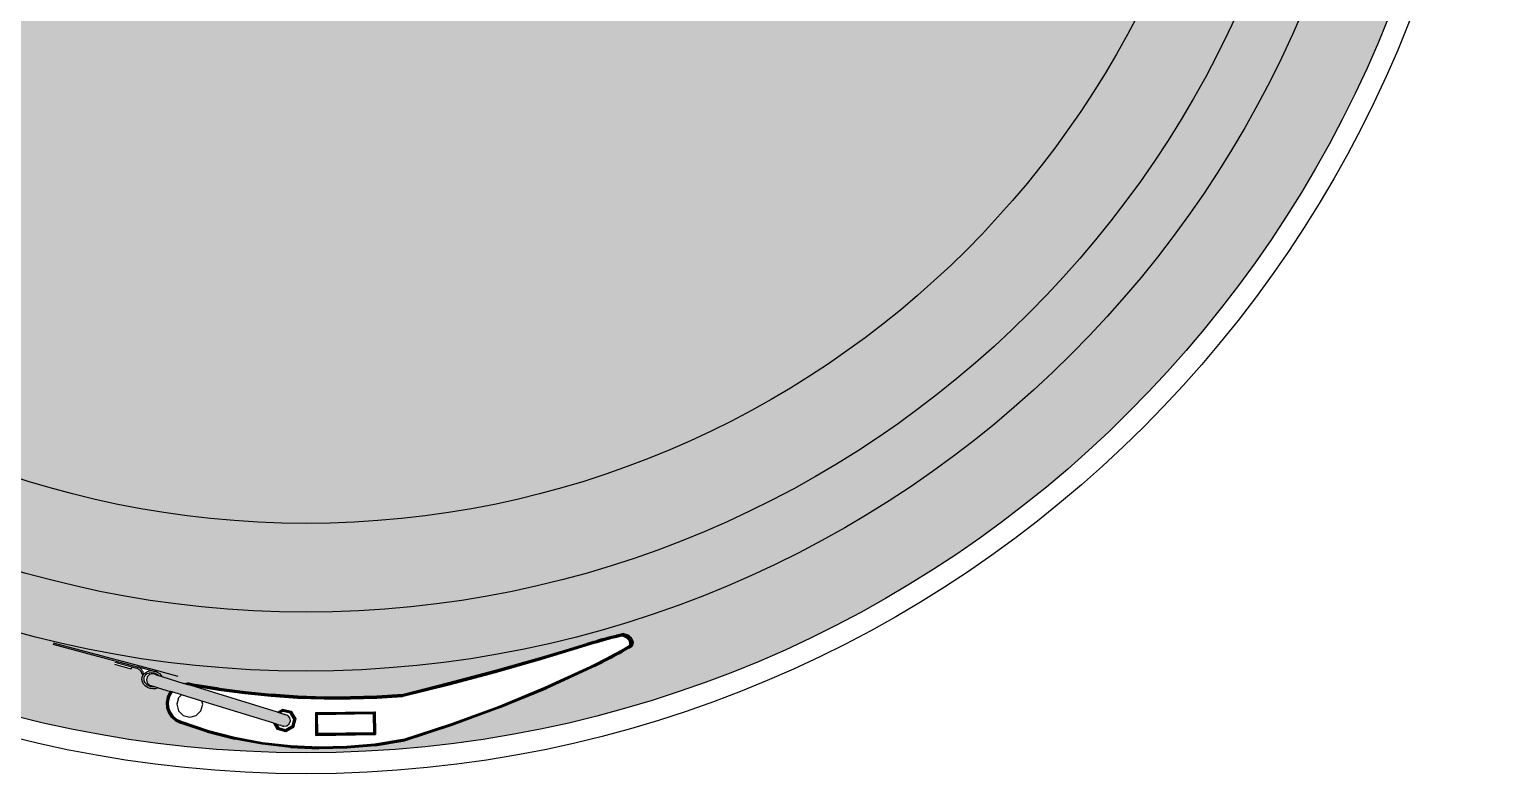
# Model space of a CAD drawing. Header units: millimetres. Extents: x -10849 to 51582, y -14593 to 28921.
# Drawn here: x -6727.3 to -6388, y 28285.2 to 28458.1 of the extents above; entities that cross this region are included whole.
import ezdxf

# ---------------------------------------------------------------- set-up
doc = ezdxf.new("R2010")
doc.units = ezdxf.units.MM
doc.layers.add('A-Door', color=150, linetype='Continuous')
doc.layers.add('Edges', color=7, linetype='Continuous')

# ---------------------------------------------------------------- blocks, each defined once
blk = doc.blocks.new('plasticwaterdrumplan')
at = {"layer": 'Edges'}
for p, q in [((25.724, -10.226), (26.594, -10.46)), ((25.728, -10.213), (26.776, -10.493)), ((30.757, -10.364), (31.23, -10.219)), ((31.231, -10.222), (30.758, -10.366)), ((31.232, -10.225), (30.759, -10.369)), ((31.234, -10.229), (30.761, -10.373)), ((31.235, -10.233), (30.763, -10.377)), ((30.764, -10.382), (31.304, -10.217)), ((31.263, -10.209), (31.23, -10.219)), ((31.264, -10.211), (31.231, -10.222)), ((31.265, -10.214), (31.232, -10.225)), ((31.267, -10.218), (31.234, -10.229)), ((31.269, -10.223), (31.235, -10.233)), ((31.263, -10.209), (31.297, -10.199)), ((31.298, -10.201), (31.264, -10.211)), ((31.299, -10.204), (31.265, -10.214)), ((31.3, -10.208), (31.267, -10.218)), ((31.302, -10.213), (31.269, -10.223)), ((31.297, -10.199), (31.331, -10.189)), ((31.331, -10.191), (31.298, -10.201)), ((31.332, -10.194), (31.299, -10.204)), ((31.334, -10.198), (31.3, -10.208)), ((31.335, -10.203), (31.302, -10.213)), ((31.304, -10.217), (31.337, -10.208)), ((31.364, -10.179), (31.331, -10.189)), ((31.365, -10.182), (31.331, -10.191)), ((31.366, -10.185), (31.332, -10.194)), ((31.367, -10.189), (31.334, -10.198)), ((31.369, -10.193), (31.335, -10.203)), ((31.337, -10.208), (31.404, -10.189)), ((31.398, -10.17), (31.364, -10.179)), ((31.399, -10.172), (31.365, -10.182)), ((31.4, -10.175), (31.366, -10.185)), ((31.401, -10.179), (31.367, -10.189)), ((31.402, -10.184), (31.369, -10.193)), ((31.398, -10.17), (31.432, -10.161)), ((31.433, -10.163), (31.399, -10.172)), ((31.434, -10.166), (31.4, -10.175)), ((31.435, -10.17), (31.401, -10.179)), ((31.436, -10.175), (31.402, -10.184)), ((31.404, -10.189), (31.437, -10.18)), ((31.466, -10.152), (31.432, -10.161)), ((31.467, -10.154), (31.433, -10.163)), ((31.467, -10.157), (31.434, -10.166)), ((31.468, -10.161), (31.435, -10.17)), ((31.469, -10.166), (31.436, -10.175)), ((31.437, -10.18), (31.504, -10.162)), ((31.5, -10.143), (31.466, -10.152)), ((31.501, -10.146), (31.467, -10.154)), ((31.501, -10.149), (31.467, -10.157)), ((31.502, -10.153), (31.468, -10.161)), ((31.503, -10.157), (31.469, -10.166)), ((31.5, -10.143), (31.534, -10.134)), ((31.535, -10.137), (31.501, -10.146)), ((31.535, -10.14), (31.501, -10.149)), ((31.536, -10.144), (31.502, -10.153)), ((31.537, -10.149), (31.503, -10.157)), ((31.504, -10.162), (31.538, -10.154)), ((31.568, -10.126), (31.534, -10.134)), ((31.569, -10.129), (31.535, -10.137)), ((31.569, -10.132), (31.535, -10.14)), ((31.57, -10.136), (31.536, -10.144)), ((31.571, -10.141), (31.537, -10.149)), ((31.538, -10.154), (31.591, -10.141)), ((31.603, -10.118), (31.568, -10.126)), ((31.601, -10.121), (31.569, -10.129)), ((31.599, -10.125), (31.569, -10.132)), ((31.597, -10.13), (31.57, -10.136)), ((31.594, -10.135), (31.571, -10.141)), ((31.594, -10.135), (31.591, -10.141)), ((31.591, -10.141), (31.604, -10.145)), ((31.597, -10.13), (31.594, -10.135)), ((31.61, -10.14), (31.594, -10.135)), ((31.599, -10.125), (31.597, -10.13)), ((31.616, -10.135), (31.597, -10.13)), ((31.601, -10.121), (31.599, -10.125)), ((31.621, -10.131), (31.599, -10.125)), ((31.603, -10.118), (31.601, -10.121)), ((31.625, -10.128), (31.601, -10.121)), ((31.603, -10.118), (31.628, -10.125)), ((31.627, -10.126), (31.603, -10.118)), ((31.604, -10.145), (31.623, -10.153)), ((31.609, -10.274), (31.665, -10.242)), ((31.63, -10.148), (31.61, -10.14)), ((31.616, -10.135), (31.621, -10.131)), ((31.637, -10.143), (31.616, -10.135)), ((31.621, -10.131), (31.625, -10.128)), ((31.643, -10.14), (31.621, -10.131)), ((31.623, -10.153), (31.639, -10.162)), ((31.625, -10.128), (31.627, -10.126)), ((31.647, -10.137), (31.625, -10.128)), ((31.627, -10.126), (31.628, -10.125)), ((31.65, -10.135), (31.627, -10.126)), ((31.651, -10.134), (31.628, -10.125)), ((31.647, -10.158), (31.63, -10.148)), ((31.643, -10.14), (31.637, -10.143)), ((31.654, -10.154), (31.637, -10.143)), ((31.639, -10.162), (31.652, -10.174)), ((31.647, -10.137), (31.643, -10.14)), ((31.661, -10.151), (31.643, -10.14)), ((31.65, -10.135), (31.647, -10.137)), ((31.666, -10.148), (31.647, -10.137)), ((31.661, -10.17), (31.647, -10.158)), ((31.673, -10.244), (31.648, -10.258)), ((31.65, -10.135), (31.651, -10.134)), ((31.669, -10.146), (31.65, -10.135)), ((31.67, -10.146), (31.651, -10.134)), ((31.652, -10.174), (31.662, -10.187)), ((31.681, -10.245), (31.653, -10.261)), ((31.661, -10.151), (31.654, -10.154)), ((31.669, -10.167), (31.654, -10.154)), ((31.688, -10.246), (31.657, -10.264)), ((31.666, -10.148), (31.661, -10.151)), ((31.675, -10.164), (31.661, -10.151)), ((31.671, -10.184), (31.661, -10.17)), ((31.662, -10.187), (31.667, -10.201)), ((31.668, -10.233), (31.665, -10.242)), ((31.665, -10.242), (31.673, -10.244)), ((31.669, -10.146), (31.666, -10.148)), ((31.681, -10.161), (31.666, -10.148)), ((31.667, -10.201), (31.67, -10.216)), ((31.67, -10.216), (31.668, -10.233)), ((31.669, -10.146), (31.67, -10.146)), ((31.684, -10.16), (31.669, -10.146)), ((31.669, -10.167), (31.675, -10.164)), ((31.679, -10.181), (31.669, -10.167)), ((31.67, -10.146), (31.685, -10.159)), ((31.677, -10.199), (31.671, -10.184)), ((31.673, -10.244), (31.677, -10.231)), ((31.673, -10.244), (31.681, -10.245)), ((31.675, -10.164), (31.681, -10.161)), ((31.686, -10.178), (31.675, -10.164)), ((31.679, -10.215), (31.677, -10.199)), ((31.677, -10.231), (31.679, -10.215)), ((31.686, -10.178), (31.679, -10.181)), ((31.685, -10.196), (31.679, -10.181)), ((31.681, -10.161), (31.684, -10.16)), ((31.692, -10.176), (31.681, -10.161)), ((31.681, -10.245), (31.686, -10.231)), ((31.681, -10.245), (31.688, -10.246)), ((31.684, -10.16), (31.685, -10.159)), ((31.695, -10.175), (31.684, -10.16)), ((31.696, -10.175), (31.685, -10.159)), ((31.693, -10.194), (31.685, -10.196)), ((31.688, -10.213), (31.685, -10.196)), ((31.692, -10.176), (31.686, -10.178)), ((31.693, -10.194), (31.686, -10.178)), ((31.686, -10.231), (31.688, -10.213)), ((31.686, -10.231), (31.693, -10.23)), ((31.695, -10.212), (31.688, -10.213)), ((31.688, -10.246), (31.693, -10.23)), ((31.688, -10.246), (31.693, -10.247)), ((31.695, -10.175), (31.692, -10.176)), ((31.698, -10.193), (31.692, -10.176)), ((31.698, -10.193), (31.693, -10.194)), ((31.695, -10.212), (31.693, -10.194)), ((31.693, -10.23), (31.695, -10.212)), ((31.693, -10.247), (31.699, -10.229)), ((31.693, -10.23), (31.699, -10.229)), ((31.695, -10.175), (31.696, -10.175)), ((31.702, -10.192), (31.695, -10.175)), ((31.701, -10.211), (31.695, -10.212)), ((31.703, -10.192), (31.696, -10.175)), ((31.696, -10.248), (31.702, -10.229)), ((31.697, -10.248), (31.703, -10.229)), ((31.702, -10.192), (31.698, -10.193)), ((31.701, -10.211), (31.698, -10.193)), ((31.699, -10.229), (31.701, -10.211)), ((31.699, -10.229), (31.702, -10.229)), ((31.704, -10.21), (31.701, -10.211)), ((31.702, -10.192), (31.703, -10.192)), ((31.704, -10.21), (31.702, -10.192)), ((31.702, -10.229), (31.704, -10.21)), ((31.702, -10.229), (31.703, -10.229)), ((31.703, -10.192), (31.706, -10.21)), ((31.706, -10.21), (31.703, -10.229)), ((31.704, -10.21), (31.706, -10.21)), ((30.757, -10.364), (30.282, -10.5)), ((30.758, -10.366), (30.283, -10.502)), ((30.759, -10.369), (30.284, -10.505)), ((30.761, -10.373), (30.285, -10.509)), ((30.763, -10.377), (30.286, -10.514)), ((30.288, -10.519), (30.764, -10.382)), ((31.333, -10.422), (31.403, -10.386)), ((31.408, -10.39), (31.373, -10.408)), ((31.413, -10.393), (31.377, -10.411)), ((31.416, -10.396), (31.381, -10.414)), ((31.403, -10.386), (31.438, -10.368)), ((31.443, -10.371), (31.408, -10.39)), ((31.448, -10.375), (31.413, -10.393)), ((31.451, -10.378), (31.416, -10.396)), ((31.454, -10.38), (31.419, -10.398)), ((31.422, -10.4), (31.457, -10.382)), ((31.438, -10.368), (31.508, -10.331)), ((31.478, -10.353), (31.443, -10.371)), ((31.483, -10.356), (31.448, -10.375)), ((31.486, -10.359), (31.451, -10.378)), ((31.489, -10.361), (31.454, -10.38)), ((31.457, -10.382), (31.492, -10.363)), ((31.513, -10.334), (31.478, -10.353)), ((31.517, -10.338), (31.483, -10.356)), ((31.521, -10.34), (31.486, -10.359)), ((31.524, -10.343), (31.489, -10.361)), ((31.527, -10.344), (31.492, -10.363)), ((31.508, -10.331), (31.542, -10.312)), ((31.547, -10.316), (31.513, -10.334)), ((31.552, -10.319), (31.517, -10.338)), ((31.556, -10.322), (31.521, -10.34)), ((31.559, -10.324), (31.524, -10.343)), ((31.561, -10.325), (31.527, -10.344)), ((31.542, -10.312), (31.609, -10.274)), ((31.581, -10.297), (31.547, -10.316)), ((31.586, -10.3), (31.552, -10.319)), ((31.59, -10.302), (31.556, -10.322)), ((31.593, -10.305), (31.559, -10.324)), ((31.561, -10.325), (31.596, -10.306)), ((31.615, -10.277), (31.581, -10.297)), ((31.62, -10.281), (31.586, -10.3)), ((31.624, -10.283), (31.59, -10.302)), ((31.627, -10.285), (31.593, -10.305)), ((31.63, -10.287), (31.596, -10.306)), ((31.648, -10.258), (31.615, -10.277)), ((31.653, -10.261), (31.62, -10.281)), ((31.657, -10.264), (31.624, -10.283)), ((31.661, -10.266), (31.627, -10.285)), ((31.663, -10.268), (31.63, -10.287)), ((31.693, -10.247), (31.661, -10.266)), ((31.663, -10.268), (31.697, -10.248)), ((31.696, -10.248), (31.663, -10.268)), ((31.693, -10.247), (31.696, -10.248)), ((31.696, -10.248), (31.697, -10.248)), ((26.359, -10.433), (26.532, -10.48)), ((26.364, -10.414), (26.537, -10.46)), ((26.537, -10.46), (26.532, -10.48)), ((26.537, -10.46), (26.59, -10.474)), ((26.599, -10.478), (26.59, -10.474)), ((26.594, -10.46), (26.602, -10.462)), ((26.607, -10.483), (26.599, -10.478)), ((26.616, -10.47), (26.602, -10.462)), ((26.602, -10.462), (26.745, -10.5)), ((26.607, -10.483), (26.614, -10.489)), ((26.621, -10.495), (26.614, -10.489)), ((26.623, -10.475), (26.616, -10.47)), ((26.628, -10.503), (26.621, -10.495)), ((26.629, -10.48), (26.623, -10.475)), ((26.633, -10.51), (26.628, -10.503)), ((26.635, -10.486), (26.629, -10.48)), ((26.638, -10.518), (26.633, -10.51)), ((26.64, -10.492), (26.635, -10.486)), ((26.642, -10.527), (26.638, -10.518)), ((26.645, -10.498), (26.64, -10.492)), ((26.645, -10.536), (26.642, -10.527)), ((26.644, -10.566), (26.654, -10.544)), ((26.649, -10.506), (26.645, -10.498)), ((26.646, -10.539), (26.645, -10.536)), ((26.65, -10.545), (26.646, -10.539)), ((26.653, -10.513), (26.649, -10.506)), ((26.65, -10.545), (26.649, -10.55)), ((26.658, -10.529), (26.65, -10.545)), ((26.656, -10.521), (26.653, -10.513)), ((26.654, -10.544), (26.67, -10.525)), ((26.658, -10.529), (26.656, -10.521)), ((26.679, -10.543), (26.668, -10.557)), ((26.67, -10.525), (26.692, -10.511)), ((26.696, -10.532), (26.679, -10.543)), ((26.692, -10.511), (26.717, -10.502)), ((26.718, -10.525), (26.696, -10.532)), ((26.718, -10.541), (26.696, -10.564)), ((26.717, -10.502), (26.745, -10.5)), ((26.742, -10.523), (26.718, -10.525)), ((26.749, -10.533), (26.718, -10.541)), ((26.767, -10.527), (26.742, -10.523)), ((26.745, -10.5), (26.773, -10.504)), ((26.745, -10.5), (26.772, -10.507)), ((26.78, -10.541), (26.749, -10.533)), ((26.791, -10.536), (26.767, -10.527)), ((26.8, -10.515), (26.772, -10.507)), ((26.773, -10.504), (26.8, -10.515)), ((26.776, -10.493), (27.012, -10.557)), ((26.776, -10.493), (26.8, -10.515)), ((26.78, -10.541), (26.805, -10.549)), ((26.811, -10.55), (26.791, -10.536)), ((26.8, -10.515), (26.823, -10.531)), ((26.823, -10.531), (26.841, -10.551)), ((30.282, -10.5), (29.804, -10.627)), ((30.283, -10.502), (29.805, -10.63)), ((30.284, -10.505), (29.806, -10.633)), ((30.285, -10.509), (29.807, -10.637)), ((30.286, -10.514), (29.808, -10.641)), ((29.809, -10.646), (30.288, -10.519)), ((30.797, -10.67), (31.262, -10.457)), ((31.266, -10.461), (30.801, -10.674)), ((31.27, -10.464), (30.804, -10.678)), ((31.273, -10.468), (30.807, -10.681)), ((31.276, -10.47), (30.809, -10.684)), ((31.278, -10.472), (30.811, -10.686)), ((31.262, -10.457), (31.333, -10.422)), ((31.302, -10.443), (31.266, -10.461)), ((31.306, -10.447), (31.27, -10.464)), ((31.309, -10.45), (31.273, -10.468)), ((31.312, -10.452), (31.276, -10.47)), ((31.314, -10.454), (31.278, -10.472)), ((31.337, -10.426), (31.302, -10.443)), ((31.342, -10.429), (31.306, -10.447)), ((31.345, -10.432), (31.309, -10.45)), ((31.348, -10.435), (31.312, -10.452)), ((31.314, -10.454), (31.35, -10.436)), ((31.373, -10.408), (31.337, -10.426)), ((31.377, -10.411), (31.342, -10.429)), ((31.381, -10.414), (31.345, -10.432)), ((31.384, -10.417), (31.348, -10.435)), ((31.35, -10.436), (31.386, -10.418)), ((31.419, -10.398), (31.384, -10.417)), ((31.422, -10.4), (31.386, -10.418)), ((26.641, -10.59), (26.644, -10.566)), ((26.646, -10.615), (26.641, -10.59)), ((26.658, -10.638), (26.646, -10.615)), ((26.676, -10.658), (26.658, -10.638)), ((26.662, -10.571), (26.66, -10.586)), ((26.66, -10.586), (26.663, -10.604)), ((26.668, -10.557), (26.662, -10.571)), ((26.663, -10.604), (26.673, -10.622)), ((26.673, -10.622), (26.688, -10.639)), ((26.699, -10.674), (26.676, -10.658)), ((26.696, -10.564), (26.688, -10.594)), ((26.688, -10.594), (26.696, -10.625)), ((26.688, -10.639), (26.708, -10.653)), ((26.696, -10.625), (26.718, -10.648)), ((26.725, -10.684), (26.699, -10.674)), ((26.708, -10.653), (26.731, -10.662)), ((26.718, -10.648), (26.772, -10.664)), ((26.753, -10.689), (26.725, -10.684)), ((26.731, -10.662), (26.756, -10.665)), ((26.781, -10.686), (26.753, -10.689)), ((26.756, -10.665), (26.772, -10.664)), ((26.772, -10.664), (26.81, -10.676)), ((26.806, -10.678), (26.781, -10.686)), ((26.811, -10.55), (26.805, -10.549)), ((26.81, -10.676), (26.806, -10.678)), ((26.81, -10.676), (26.933, -10.714)), ((26.812, -10.551), (26.811, -10.55)), ((26.812, -10.551), (26.846, -10.561)), ((26.841, -10.551), (26.846, -10.561)), ((26.846, -10.561), (27.073, -10.631)), ((27.073, -10.631), (27.115, -10.627)), ((27.078, -10.633), (27.073, -10.631)), ((27.078, -10.633), (27.114, -10.63)), ((27.087, -10.635), (27.078, -10.633)), ((27.087, -10.635), (27.114, -10.633)), ((27.098, -10.639), (27.087, -10.635)), ((27.098, -10.639), (27.114, -10.638)), ((27.11, -10.643), (27.098, -10.639)), ((27.11, -10.643), (27.114, -10.642)), ((27.114, -10.63), (27.115, -10.627)), ((27.114, -10.633), (27.114, -10.63)), ((27.114, -10.63), (27.168, -10.64)), ((27.114, -10.633), (27.168, -10.643)), ((27.114, -10.638), (27.114, -10.633)), ((27.114, -10.638), (27.167, -10.648)), ((27.114, -10.642), (27.166, -10.652)), ((27.148, -10.654), (27.114, -10.642)), ((27.169, -10.638), (27.115, -10.627)), ((27.165, -10.658), (27.148, -10.654)), ((28.039, -10.928), (27.148, -10.654)), ((27.165, -10.658), (27.434, -10.702)), ((27.435, -10.697), (27.166, -10.652)), ((27.436, -10.692), (27.167, -10.648)), ((27.437, -10.684), (27.168, -10.64)), ((27.436, -10.688), (27.168, -10.643)), ((27.437, -10.682), (27.169, -10.638)), ((27.705, -10.732), (27.435, -10.697)), ((27.706, -10.723), (27.436, -10.688)), ((27.705, -10.727), (27.436, -10.692)), ((27.437, -10.682), (27.706, -10.717)), ((27.706, -10.72), (27.437, -10.684)), ((29.804, -10.627), (29.334, -10.745)), ((29.805, -10.63), (29.334, -10.747)), ((29.806, -10.633), (29.335, -10.75)), ((29.807, -10.637), (29.335, -10.754)), ((29.808, -10.641), (29.335, -10.759)), ((29.336, -10.764), (29.809, -10.646)), ((30.318, -10.868), (30.797, -10.67)), ((30.801, -10.674), (30.321, -10.872)), ((30.804, -10.678), (30.324, -10.876)), ((30.807, -10.681), (30.327, -10.879)), ((30.809, -10.684), (30.329, -10.882)), ((30.33, -10.884), (30.811, -10.686)), ((26.902, -10.773), (26.891, -10.827)), ((26.891, -10.827), (26.896, -10.882)), ((26.894, -10.827), (26.891, -10.827)), ((26.894, -10.827), (26.904, -10.774)), ((26.898, -10.882), (26.894, -10.827)), ((26.897, -10.828), (26.894, -10.827)), ((26.897, -10.828), (26.907, -10.775)), ((26.901, -10.881), (26.897, -10.828)), ((26.902, -10.828), (26.897, -10.828)), ((26.926, -10.723), (26.902, -10.773)), ((26.902, -10.773), (26.904, -10.774)), ((26.902, -10.828), (26.911, -10.776)), ((26.906, -10.88), (26.902, -10.828)), ((26.904, -10.774), (26.928, -10.725)), ((26.904, -10.774), (26.907, -10.775)), ((26.906, -10.828), (26.916, -10.778)), ((26.91, -10.879), (26.906, -10.828)), ((26.907, -10.775), (26.931, -10.726)), ((26.907, -10.775), (26.911, -10.776)), ((26.911, -10.776), (26.934, -10.729)), ((26.921, -10.779), (26.912, -10.828)), ((26.912, -10.828), (26.916, -10.878)), ((26.916, -10.778), (26.938, -10.731)), ((26.943, -10.734), (26.921, -10.779)), ((26.933, -10.714), (26.926, -10.723)), ((26.928, -10.725), (26.926, -10.723)), ((26.928, -10.725), (26.936, -10.715)), ((26.931, -10.726), (26.928, -10.725)), ((26.931, -10.726), (26.94, -10.716)), ((26.934, -10.729), (26.931, -10.726)), ((26.936, -10.715), (26.933, -10.714)), ((26.934, -10.729), (26.944, -10.717)), ((26.94, -10.716), (26.936, -10.715)), ((26.938, -10.731), (26.949, -10.719)), ((26.944, -10.717), (26.94, -10.716)), ((26.955, -10.72), (26.943, -10.734)), ((26.949, -10.719), (26.944, -10.717)), ((26.955, -10.72), (26.949, -10.719)), ((27.048, -10.749), (26.955, -10.72)), ((27.018, -10.779), (27, -10.846)), ((27, -10.846), (27.018, -10.913)), ((27.048, -10.749), (27.018, -10.779)), ((27.259, -10.814), (27.048, -10.749)), ((27.25, -10.913), (27.268, -10.846)), ((27.268, -10.846), (27.259, -10.814)), ((28.001, -11.042), (27.259, -10.814)), ((27.434, -10.702), (27.704, -10.737)), ((27.704, -10.737), (27.975, -10.764)), ((27.976, -10.754), (27.705, -10.727)), ((27.976, -10.759), (27.705, -10.732)), ((27.706, -10.717), (27.977, -10.744)), ((27.977, -10.746), (27.706, -10.72)), ((27.976, -10.75), (27.706, -10.723)), ((27.975, -10.764), (28.247, -10.782)), ((28.248, -10.767), (27.976, -10.75)), ((28.248, -10.772), (27.976, -10.754)), ((28.247, -10.776), (27.976, -10.759)), ((28.248, -10.762), (27.977, -10.744)), ((28.248, -10.764), (27.977, -10.746)), ((28.519, -10.785), (28.247, -10.776)), ((28.247, -10.782), (28.519, -10.791)), ((28.248, -10.762), (28.52, -10.77)), ((28.52, -10.773), (28.248, -10.764)), ((28.52, -10.776), (28.248, -10.767)), ((28.519, -10.781), (28.248, -10.772)), ((28.792, -10.781), (28.519, -10.781)), ((28.792, -10.785), (28.519, -10.785)), ((28.519, -10.791), (28.792, -10.791)), ((28.52, -10.77), (28.791, -10.77)), ((28.791, -10.773), (28.52, -10.773)), ((28.792, -10.776), (28.52, -10.776)), ((29.063, -10.762), (28.791, -10.77)), ((29.063, -10.764), (28.791, -10.773)), ((29.063, -10.768), (28.792, -10.776)), ((29.063, -10.772), (28.792, -10.781)), ((29.064, -10.777), (28.792, -10.785)), ((28.792, -10.791), (29.064, -10.782)), ((29.063, -10.762), (29.334, -10.745)), ((29.334, -10.747), (29.063, -10.764)), ((29.335, -10.75), (29.063, -10.768)), ((29.326, -10.756), (29.063, -10.772)), ((29.327, -10.76), (29.064, -10.777)), ((29.064, -10.782), (29.328, -10.765)), ((29.335, -10.754), (29.326, -10.756)), ((29.326, -10.756), (29.327, -10.76)), ((29.327, -10.761), (29.332, -10.759)), ((29.332, -10.759), (29.327, -10.76)), ((29.327, -10.76), (29.327, -10.761)), ((29.327, -10.761), (29.328, -10.765)), ((29.328, -10.766), (29.336, -10.764)), ((29.328, -10.765), (29.336, -10.764)), ((29.328, -10.765), (29.328, -10.766)), ((29.332, -10.759), (29.335, -10.759)), ((29.334, -10.747), (29.334, -10.745)), ((29.335, -10.75), (29.334, -10.747)), ((29.335, -10.754), (29.335, -10.75)), ((29.335, -10.754), (29.335, -10.759)), ((29.335, -10.759), (29.336, -10.764)), ((26.896, -10.882), (26.914, -10.935)), ((26.898, -10.882), (26.896, -10.882)), ((26.901, -10.881), (26.898, -10.882)), ((26.916, -10.933), (26.898, -10.882)), ((26.906, -10.88), (26.901, -10.881)), ((26.919, -10.932), (26.901, -10.881)), ((26.923, -10.93), (26.906, -10.88)), ((26.927, -10.928), (26.91, -10.879)), ((26.916, -10.933), (26.914, -10.935)), ((26.914, -10.935), (26.945, -10.98)), ((26.916, -10.878), (26.932, -10.925)), ((26.919, -10.932), (26.916, -10.933)), ((26.947, -10.979), (26.916, -10.933)), ((26.923, -10.93), (26.919, -10.932)), ((26.95, -10.976), (26.919, -10.932)), ((26.953, -10.974), (26.923, -10.93)), ((26.956, -10.97), (26.927, -10.928)), ((26.932, -10.925), (26.96, -10.967)), ((26.945, -10.98), (26.947, -10.979)), ((26.945, -10.98), (26.987, -11.016)), ((26.947, -10.979), (26.95, -10.976)), ((26.989, -11.014), (26.947, -10.979)), ((26.95, -10.976), (26.953, -10.974)), ((26.99, -11.011), (26.95, -10.976)), ((26.993, -11.008), (26.953, -10.974)), ((26.995, -11.004), (26.956, -10.97)), ((26.96, -10.967), (26.998, -10.999)), ((26.998, -10.999), (27.045, -11.022)), ((27.018, -10.913), (27.067, -10.962)), ((27.067, -10.962), (27.134, -10.98)), ((27.134, -10.98), (27.201, -10.962)), ((27.201, -10.962), (27.25, -10.913)), ((28.039, -10.928), (28.095, -10.896)), ((28.045, -10.93), (28.039, -10.928)), ((28.096, -10.901), (28.045, -10.93)), ((28.052, -10.932), (28.045, -10.93)), ((28.096, -10.907), (28.052, -10.932)), ((28.057, -10.934), (28.052, -10.932)), ((28.097, -10.911), (28.057, -10.934)), ((28.061, -10.935), (28.057, -10.934)), ((28.097, -10.914), (28.061, -10.935)), ((28.065, -10.936), (28.061, -10.935)), ((28.065, -10.936), (28.098, -10.917)), ((28.065, -10.936), (28.106, -10.949)), ((28.095, -10.896), (28.182, -10.919)), ((28.179, -10.924), (28.096, -10.901)), ((28.096, -10.907), (28.096, -10.901)), ((28.176, -10.928), (28.096, -10.907)), ((28.097, -10.911), (28.096, -10.907)), ((28.173, -10.931), (28.097, -10.911)), ((28.097, -10.914), (28.097, -10.911)), ((28.171, -10.934), (28.097, -10.914)), ((28.098, -10.917), (28.097, -10.914)), ((28.098, -10.917), (28.169, -10.936)), ((28.106, -10.949), (28.107, -10.949)), ((28.107, -10.949), (28.11, -10.95)), ((28.11, -10.95), (28.112, -10.951)), ((28.112, -10.951), (28.115, -10.952)), ((28.145, -10.962), (28.115, -10.952)), ((28.166, -10.986), (28.145, -10.962)), ((28.172, -11.018), (28.166, -10.986)), ((28.171, -10.934), (28.169, -10.936)), ((28.169, -10.936), (28.206, -11)), ((28.173, -10.931), (28.171, -10.934)), ((28.209, -11), (28.171, -10.934)), ((28.176, -10.928), (28.173, -10.931)), ((28.212, -11), (28.173, -10.931)), ((28.179, -10.924), (28.176, -10.928)), ((28.217, -10.999), (28.176, -10.928)), ((28.222, -10.998), (28.179, -10.924)), ((28.182, -10.919), (28.228, -10.998)), ((28.189, -11.074), (28.209, -11)), ((28.192, -11.076), (28.212, -11)), ((28.196, -11.079), (28.217, -10.999)), ((28.2, -11.082), (28.222, -10.998)), ((28.228, -10.998), (28.204, -11.085)), ((28.206, -11), (28.209, -11)), ((28.209, -11), (28.212, -11)), ((28.212, -11), (28.217, -10.999)), ((28.217, -10.999), (28.222, -10.998)), ((28.433, -10.932), (29.046, -10.923)), ((28.436, -11.169), (28.433, -10.932)), ((28.433, -10.932), (28.438, -10.937)), ((29.041, -10.928), (28.438, -10.937)), ((28.438, -10.937), (28.441, -11.163)), ((28.438, -10.937), (28.443, -10.941)), ((29.036, -10.933), (28.443, -10.941)), ((28.443, -10.941), (28.446, -11.158)), ((28.443, -10.941), (28.447, -10.946)), ((29.032, -10.937), (28.447, -10.946)), ((28.447, -10.946), (28.45, -10.949)), ((28.447, -10.946), (28.45, -11.154)), ((29.029, -10.941), (28.45, -10.949)), ((28.45, -10.949), (28.453, -11.151)), ((28.45, -10.949), (28.453, -10.951)), ((28.453, -10.951), (29.026, -10.943)), ((28.456, -11.148), (28.453, -10.951)), ((29.026, -10.943), (29.029, -10.941)), ((29.026, -10.943), (29.029, -11.14)), ((29.029, -10.941), (29.032, -10.937)), ((29.031, -11.143), (29.029, -10.941)), ((29.032, -10.937), (29.036, -10.933)), ((29.035, -11.146), (29.032, -10.937)), ((29.036, -10.933), (29.041, -10.928)), ((29.039, -11.15), (29.036, -10.933)), ((29.041, -10.928), (29.046, -10.923)), ((29.044, -11.155), (29.041, -10.928)), ((29.046, -10.923), (29.049, -11.16)), ((29.827, -11.048), (30.318, -10.868)), ((30.321, -10.872), (29.83, -11.053)), ((30.324, -10.876), (29.832, -11.057)), ((30.327, -10.879), (29.834, -11.061)), ((30.329, -10.882), (29.836, -11.063)), ((30.33, -10.884), (29.837, -11.066)), ((26.989, -11.014), (26.987, -11.016)), ((26.987, -11.016), (27.037, -11.04)), ((26.99, -11.011), (26.989, -11.014)), ((27.038, -11.038), (26.989, -11.014)), ((26.993, -11.008), (26.99, -11.011)), ((27.039, -11.035), (26.99, -11.011)), ((27.041, -11.031), (26.993, -11.008)), ((27.043, -11.026), (26.995, -11.004)), ((27.038, -11.038), (27.037, -11.04)), ((27.314, -11.133), (27.037, -11.04)), ((27.314, -11.13), (27.038, -11.038)), ((27.315, -11.127), (27.039, -11.035)), ((27.316, -11.123), (27.041, -11.031)), ((27.318, -11.119), (27.043, -11.026)), ((27.045, -11.022), (27.319, -11.114)), ((27.597, -11.204), (27.314, -11.13)), ((27.314, -11.133), (27.596, -11.206)), ((27.597, -11.2), (27.315, -11.127)), ((27.598, -11.196), (27.316, -11.123)), ((27.599, -11.192), (27.318, -11.119)), ((27.319, -11.114), (27.6, -11.187)), ((28.038, -11.107), (28.001, -11.042)), ((28.008, -11.044), (28.001, -11.042)), ((28.008, -11.044), (28.042, -11.103)), ((28.015, -11.047), (28.008, -11.044)), ((28.015, -11.047), (28.045, -11.098)), ((28.021, -11.048), (28.015, -11.047)), ((28.021, -11.048), (28.048, -11.095)), ((28.025, -11.05), (28.021, -11.048)), ((28.025, -11.05), (28.05, -11.092)), ((28.028, -11.051), (28.025, -11.05)), ((28.028, -11.051), (28.052, -11.09)), ((28.029, -11.051), (28.028, -11.051)), ((28.052, -11.09), (28.029, -11.051)), ((28.029, -11.051), (28.068, -11.063)), ((28.126, -11.13), (28.038, -11.107)), ((28.045, -11.098), (28.042, -11.103)), ((28.042, -11.103), (28.125, -11.125)), ((28.048, -11.095), (28.045, -11.098)), ((28.045, -11.098), (28.124, -11.12)), ((28.05, -11.092), (28.048, -11.095)), ((28.048, -11.095), (28.124, -11.115)), ((28.052, -11.09), (28.05, -11.092)), ((28.05, -11.092), (28.123, -11.112)), ((28.123, -11.109), (28.052, -11.09)), ((28.078, -11.066), (28.068, -11.063)), ((28.078, -11.066), (28.086, -11.068)), ((28.086, -11.068), (28.088, -11.069)), ((28.088, -11.069), (28.093, -11.071)), ((28.093, -11.071), (28.096, -11.071)), ((28.096, -11.071), (28.099, -11.072)), ((28.099, -11.072), (28.101, -11.073)), ((28.106, -11.074), (28.101, -11.073)), ((28.106, -11.074), (28.137, -11.069)), ((28.187, -11.072), (28.123, -11.109)), ((28.123, -11.112), (28.189, -11.074)), ((28.123, -11.112), (28.123, -11.109)), ((28.124, -11.115), (28.123, -11.112)), ((28.124, -11.115), (28.192, -11.076)), ((28.124, -11.12), (28.196, -11.079)), ((28.124, -11.12), (28.124, -11.115)), ((28.125, -11.125), (28.124, -11.12)), ((28.125, -11.125), (28.2, -11.082)), ((28.204, -11.085), (28.126, -11.13)), ((28.137, -11.069), (28.161, -11.048)), ((28.161, -11.048), (28.172, -11.018)), ((28.206, -11), (28.187, -11.072)), ((28.189, -11.074), (28.187, -11.072)), ((28.192, -11.076), (28.189, -11.074)), ((28.196, -11.079), (28.192, -11.076)), ((28.2, -11.082), (28.196, -11.079)), ((29.039, -11.15), (28.446, -11.158)), ((29.035, -11.146), (28.45, -11.154)), ((28.453, -11.151), (28.45, -11.154)), ((29.031, -11.143), (28.453, -11.151)), ((28.456, -11.148), (28.453, -11.151)), ((29.029, -11.14), (28.456, -11.148)), ((29.031, -11.143), (29.029, -11.14)), ((29.035, -11.146), (29.031, -11.143)), ((29.039, -11.15), (29.035, -11.146)), ((29.044, -11.155), (29.039, -11.15)), ((29.83, -11.053), (29.329, -11.216)), ((29.33, -11.21), (29.827, -11.048)), ((29.832, -11.057), (29.33, -11.22)), ((29.834, -11.061), (29.332, -11.225)), ((29.836, -11.063), (29.333, -11.227)), ((29.837, -11.066), (29.334, -11.23)), ((27.883, -11.259), (27.596, -11.206)), ((27.884, -11.254), (27.597, -11.2)), ((27.883, -11.257), (27.597, -11.204)), ((27.884, -11.25), (27.598, -11.196)), ((27.885, -11.245), (27.599, -11.192)), ((27.6, -11.187), (27.886, -11.24)), ((28.173, -11.291), (27.883, -11.257)), ((28.172, -11.294), (27.883, -11.259)), ((28.173, -11.283), (27.884, -11.25)), ((28.173, -11.288), (27.884, -11.254)), ((28.174, -11.279), (27.885, -11.245)), ((27.886, -11.24), (28.174, -11.273)), ((28.172, -11.294), (28.464, -11.307)), ((28.464, -11.297), (28.173, -11.283)), ((28.464, -11.301), (28.173, -11.288)), ((28.464, -11.304), (28.173, -11.291)), ((28.174, -11.273), (28.464, -11.287)), ((28.464, -11.292), (28.174, -11.279)), ((28.436, -11.169), (29.049, -11.16)), ((28.441, -11.163), (28.436, -11.169)), ((29.044, -11.155), (28.441, -11.163)), ((28.446, -11.158), (28.441, -11.163)), ((28.45, -11.154), (28.446, -11.158)), ((28.464, -11.287), (28.754, -11.28)), ((28.754, -11.286), (28.464, -11.292)), ((28.755, -11.29), (28.464, -11.297)), ((28.755, -11.295), (28.464, -11.301)), ((28.755, -11.298), (28.464, -11.304)), ((28.755, -11.3), (28.464, -11.307)), ((28.754, -11.28), (29.043, -11.254)), ((29.044, -11.259), (28.754, -11.286)), ((29.045, -11.264), (28.755, -11.29)), ((29.045, -11.268), (28.755, -11.295)), ((29.045, -11.271), (28.755, -11.298)), ((29.046, -11.274), (28.755, -11.3)), ((29.043, -11.254), (29.327, -11.208)), ((29.049, -11.16), (29.044, -11.155)), ((29.327, -11.213), (29.044, -11.259)), ((29.329, -11.218), (29.045, -11.264)), ((29.331, -11.222), (29.045, -11.268)), ((29.332, -11.225), (29.045, -11.271)), ((29.046, -11.274), (29.333, -11.227)), ((29.327, -11.208), (29.33, -11.207)), ((29.327, -11.211), (29.327, -11.208)), ((29.327, -11.211), (29.33, -11.21)), ((29.327, -11.211), (29.327, -11.213)), ((29.331, -11.212), (29.327, -11.213)), ((29.327, -11.213), (29.329, -11.216)), ((29.329, -11.216), (29.329, -11.218)), ((29.329, -11.218), (29.33, -11.22)), ((29.33, -11.207), (29.33, -11.21)), ((29.33, -11.21), (29.331, -11.212)), ((29.33, -11.22), (29.331, -11.222)), ((29.331, -11.222), (29.332, -11.225)), ((29.332, -11.225), (29.333, -11.227)), ((29.333, -11.227), (29.334, -11.23))]:
    blk.add_line(p, q, dxfattribs=at)
for radius in [12.215, 11.999, 11.157, 10.549, 9.633]:
    blk.add_circle((28.334, 0.652), radius, dxfattribs=at)

msp = doc.modelspace()

# ---------------------------------------------------------------- hatches: boundary and pattern name
h = msp.add_hatch(color=5)
h.dxf.hatch_style = 1
h.paths.add_polyline_path([(-6392.89, 28560.24, 1), (-6933.25, 28560.24, 1)])
h.paths.add_polyline_path([(-6914.29, 28560.24, -1), (-6411.84, 28560.24, -1)], flags=16)
h.paths.add_polyline_path([(-6900.6, 28560.24, -1), (-6425.53, 28560.24, -1)], flags=0)
h.paths.add_polyline_path([(-6879.97, 28560.24, -1), (-6446.16, 28560.24, -1)], flags=0)
h.paths.add_polyline_path([(-6525.69, 28560.21, -1), (-6455.79, 28560.21, -1)], flags=0)
h.paths.add_polyline_path([(-6522.05, 28560.21, -1), (-6459.43, 28560.21, -1)], flags=0)
h.paths.add_polyline_path([(-6520.66, 28560.21, -1), (-6460.82, 28560.21, -1)], flags=0)
h.paths.add_polyline_path([(-6517.86, 28560.21, -1), (-6463.62, 28560.21, -1)], flags=0)
h.paths.add_polyline_path([(-6472.71, 28552.25), (-6477.37, 28555.44), (-6478.35, 28553.06), (-6480.63, 28550.1), (-6483.59, 28547.83), (-6485.97, 28546.84), (-6482.77, 28542.18), (-6485.59, 28541.01), (-6490.74, 28540.34), (-6495.88, 28541.01), (-6498.7, 28542.18), (-6495.51, 28546.84), (-6497.89, 28547.83), (-6500.85, 28550.1), (-6503.12, 28553.06), (-6504.1, 28555.44), (-6508.77, 28552.25), (-6509.93, 28555.07), (-6510.61, 28560.21), (-6509.93, 28565.35), (-6508.77, 28568.17), (-6504.1, 28564.98), (-6503.12, 28567.36), (-6500.85, 28570.32), (-6497.89, 28572.59), (-6495.51, 28573.58), (-6498.7, 28578.24), (-6495.88, 28579.41), (-6490.74, 28580.08), (-6485.59, 28579.41), (-6482.77, 28578.24), (-6485.97, 28573.58), (-6483.59, 28572.59), (-6480.63, 28570.32), (-6478.35, 28567.36), (-6477.37, 28564.98), (-6472.71, 28568.17), (-6471.54, 28565.35), (-6470.86, 28560.21), (-6471.54, 28555.07)], flags=0)
h.paths.add_polyline_path([(-6498.83, 28560.21, -1), (-6482.64, 28560.21, -1)], flags=0)
h.paths.add_polyline_path([(-6707.52, 28310.64), (-6703.63, 28309.6), (-6703.51, 28310.04), (-6707.41, 28311.08)], flags=16)
h.paths.add_polyline_path([(-6696.56, 28307.76), (-6696.44, 28307.72), (-6696.68, 28308)], flags=16)
h.paths.add_polyline_path([(-6587.23, 28314.8), (-6587.33, 28314.82), (-6588.46, 28314.15), (-6590, 28313.28), (-6591.55, 28312.43), (-6593.13, 28311.59), (-6594.73, 28310.77), (-6595.95, 28310.17), (-6596.77, 28309.77), (-6607.27, 28304.95), (-6618.1, 28300.48), (-6629.21, 28296.4), (-6640.54, 28292.71), (-6640.56, 28292.77), (-6647.03, 28291.72), (-6653.57, 28291.13), (-6660.13, 28290.96), (-6666.69, 28291.27), (-6673.22, 28292.04), (-6679.67, 28293.24), (-6686.03, 28294.89), (-6692.26, 28296.97), (-6693.38, 28297.51), (-6694.33, 28298.32), (-6695.03, 28299.35), (-6695.44, 28300.53), (-6695.54, 28301.77), (-6695.31, 28302.99), (-6694.66, 28304.34), (-6697.34, 28305.17), (-6698.33, 28304.84), (-6699.61, 28305.04), (-6700.66, 28305.76), (-6701.2, 28306.82), (-6701.08, 28307.93), (-6701.07, 28307.94), (-6701, 28308.07), (-6701.06, 28308.23), (-6701.07, 28308.25), (-6701.09, 28308.33), (-6701.16, 28308.53), (-6701.24, 28308.72), (-6701.35, 28308.91), (-6701.48, 28309.08), (-6701.62, 28309.24), (-6701.78, 28309.39), (-6701.95, 28309.52), (-6702.13, 28309.63), (-6702.32, 28309.72), (-6703.51, 28310.04), (-6721.82, 28315.3), (-6702.23, 28310.05), (-6698.13, 28309.29), (-6697.6, 28308.8), (-6698.22, 28308.97), (-6698.83, 28309.13), (-6699.45, 28309.08), (-6700.03, 28308.89), (-6700.52, 28308.57), (-6700.89, 28308.15), (-6701.11, 28307.65), (-6701.17, 28307.1), (-6701.06, 28306.55), (-6700.8, 28306.03), (-6700.39, 28305.58), (-6699.88, 28305.22), (-6699.28, 28304.99), (-6698.65, 28304.89), (-6698.03, 28304.94), (-6697.45, 28305.13), (-6697.38, 28305.18), (-6698.23, 28305.44), (-6698.87, 28305.39), (-6699.94, 28305.81), (-6700.63, 28306.58), (-6700.82, 28307.57), (-6700.16, 28308.33), (-6699.18, 28308.66), (-6698.04, 28308.49), (-6697.33, 28307.99), (-6698.05, 28308.21), (-6698.74, 28308.4), (-6699.43, 28308.21), (-6699.94, 28307.71), (-6700.13, 28307.01), (-6699.94, 28306.32), (-6699.43, 28305.81), (-6698.23, 28305.44), (-6697.38, 28305.18), (-6694.59, 28304.32), (-6694.53, 28304.3), (-6694.45, 28304.28), (-6694.35, 28304.25), (-6694.24, 28304.21), (-6694.12, 28304.18), (-6692, 28303.53), (-6687.26, 28302.07), (-6670.56, 28296.93), (-6670.1, 28296.79), (-6669.03, 28296.46), (-6668.82, 28296.4), (-6668.38, 28296.26), (-6668.18, 28296.21), (-6667.49, 28296.34), (-6666.94, 28296.81), (-6666.71, 28297.48), (-6666.84, 28298.19), (-6667.31, 28298.73), (-6667.96, 28298.96), (-6669.11, 28299.31), (-6669.19, 28299.34), (-6669.29, 28299.37), (-6669.41, 28299.41), (-6689.77, 28305.67), (-6690.53, 28305.93), (-6690.6, 28305.93), (-6691.14, 28306.09), (-6691.33, 28306.15), (-6691.44, 28306.18), (-6690.51, 28306.27), (-6689.29, 28306.04), (-6683.25, 28305.05), (-6677.19, 28304.25), (-6671.1, 28303.65), (-6664.99, 28303.25), (-6658.87, 28303.05), (-6652.76, 28303.05), (-6646.64, 28303.25), (-6640.53, 28303.63), (-6629.95, 28306.28), (-6619.19, 28309.15), (-6608.49, 28312.21), (-6597.85, 28315.46), (-6596.72, 28315.81), (-6595.2, 28316.26), (-6593.68, 28316.68), (-6592.15, 28317.08), (-6590.61, 28317.46), (-6589.46, 28317.73), (-6588.59, 28317.5), (-6587.55, 28316.87), (-6587.42, 28316.56), (-6587.09, 28316.11)], flags=16)
h.paths.add_polyline_path([(-6587.21, 28315.25), (-6587.19, 28315.25), (-6587.2, 28315.29)], flags=16)
h.paths.add_polyline_path([(-6652.75, 28302.71), (-6646.62, 28302.91), (-6641.14, 28303.27), (-6640.71, 28303.37), (-6646.63, 28303.02), (-6652.75, 28302.82)], flags=0)
h.paths.add_polyline_path([(-6640.74, 28303.5), (-6646.63, 28303.12), (-6646.62, 28302.79), (-6640.68, 28303.18), (-6640.7, 28303.27), (-6640.7, 28303.3)], flags=0)
h.paths.add_polyline_path([(-6652.75, 28302.59), (-6658.88, 28302.59), (-6665.01, 28302.8), (-6671.13, 28303.2), (-6677.24, 28303.8), (-6683.32, 28304.6), (-6689.37, 28305.59), (-6689.77, 28305.67), (-6690.79, 28306.02), (-6690.89, 28306.01), (-6690.77, 28305.97), (-6689.35, 28305.71), (-6683.3, 28304.71), (-6677.22, 28303.91), (-6671.12, 28303.31), (-6665.01, 28302.91), (-6658.88, 28302.71), (-6652.75, 28302.71)], flags=16)
h.paths.add_polyline_path([(-6587.04, 28315.7), (-6587.38, 28315.63), (-6587.46, 28314.84), (-6587.43, 28314.83), (-6587.36, 28314.82), (-6588.09, 28314.37), (-6589.23, 28313.72), (-6590.77, 28312.85), (-6592.34, 28312.01), (-6593.93, 28311.18), (-6595.14, 28310.57), (-6595.19, 28310.61), (-6596, 28310.21), (-6596.81, 28309.81), (-6607.32, 28305), (-6618.14, 28300.53), (-6629.24, 28296.45), (-6640.7, 28292.72), (-6640.7, 28292.8), (-6647.04, 28291.78), (-6653.57, 28291.17), (-6660.13, 28291.03), (-6666.69, 28291.33), (-6673.21, 28292.09), (-6679.66, 28293.3), (-6686.01, 28294.95), (-6692.24, 28297.03), (-6693.35, 28297.56), (-6694.28, 28298.36), (-6694.97, 28299.38), (-6695.38, 28300.54), (-6695.48, 28301.76), (-6695.25, 28302.97), (-6694.72, 28304.08), (-6694.77, 28304.11), (-6694.59, 28304.32), (-6694.12, 28304.18), (-6694.38, 28303.86), (-6694.87, 28302.85), (-6695.08, 28301.74), (-6694.99, 28300.62), (-6694.62, 28299.56), (-6693.99, 28298.63), (-6693.13, 28297.9), (-6692.09, 28297.4), (-6685.9, 28295.32), (-6679.58, 28293.68), (-6673.15, 28292.48), (-6666.66, 28291.72), (-6660.13, 28291.42), (-6653.59, 28291.57), (-6647.09, 28292.17), (-6640.7, 28293.2), (-6640.23, 28293.28), (-6629.43, 28296.8), (-6618.38, 28300.86), (-6607.6, 28305.31), (-6597.13, 28310.11), (-6595.53, 28310.89), (-6593.94, 28311.7), (-6593.15, 28312.11), (-6591.6, 28312.95), (-6590.83, 28313.37), (-6589.3, 28314.23), (-6588.06, 28314.95), (-6587.99, 28315.16), (-6587.95, 28315.52), (-6588, 28315.87), (-6588.13, 28316.19), (-6588.34, 28316.48), (-6588.63, 28316.74), (-6589, 28316.96), (-6589.43, 28317.14), (-6589.71, 28317.22), (-6590.91, 28316.93), (-6591.67, 28316.74), (-6593.18, 28316.35), (-6593.93, 28316.15), (-6595.44, 28315.72), (-6596.18, 28315.5), (-6608.33, 28311.79), (-6619.06, 28308.72), (-6629.85, 28305.84), (-6640.5, 28303.19), (-6640.68, 28303.15), (-6640.75, 28303.57), (-6646.64, 28303.19), (-6652.75, 28302.99), (-6652.75, 28302.82), (-6658.88, 28302.82), (-6665, 28303.02), (-6671.11, 28303.42), (-6677.21, 28304.02), (-6683.28, 28304.82), (-6689.33, 28305.82), (-6690.88, 28306.11), (-6691.14, 28306.09), (-6691.33, 28306.15), (-6690.52, 28306.21), (-6689.3, 28305.98), (-6683.26, 28304.99), (-6677.19, 28304.19), (-6671.1, 28303.59), (-6664.99, 28303.19), (-6658.88, 28302.99), (-6652.75, 28302.99), (-6646.64, 28303.19), (-6640.53, 28303.59), (-6629.93, 28306.22), (-6619.17, 28309.09), (-6608.47, 28312.15), (-6597.83, 28315.4), (-6596.7, 28315.75), (-6595.18, 28316.2), (-6593.66, 28316.62), (-6592.14, 28317.03), (-6590.6, 28317.41), (-6589.49, 28317.66), (-6589.46, 28317.73), (-6588.9, 28317.56), (-6588.88, 28317.58), (-6588.12, 28317.27), (-6587.43, 28316.65)], flags=16)
h.paths.add_polyline_path([(-6587.38, 28316.45), (-6587.36, 28316.46), (-6587.42, 28316.52)], flags=16)
h.paths.add_polyline_path([(-6596.95, 28309.94), (-6607.44, 28305.13), (-6618.24, 28300.67), (-6629.32, 28296.6), (-6640.62, 28292.92), (-6640.58, 28292.82), (-6629.28, 28296.51), (-6618.18, 28300.59), (-6607.37, 28305.05), (-6596.87, 28309.87), (-6596.06, 28310.26), (-6595.25, 28310.66), (-6594.45, 28311.07), (-6593.65, 28311.48), (-6592.86, 28311.89), (-6592.07, 28312.31), (-6591.29, 28312.73), (-6590.51, 28313.16), (-6589.74, 28313.59), (-6588.98, 28314.02), (-6588.22, 28314.46), (-6587.98, 28314.6), (-6587.93, 28314.74), (-6589.45, 28313.86), (-6590.99, 28313.01), (-6592.55, 28312.16), (-6594.13, 28311.34), (-6595.74, 28310.53)], flags=0)
h.paths.add_polyline_path([(-6640.19, 28293.17), (-6640.69, 28293.09), (-6640.66, 28293.02)], flags=0)
h.paths.add_polyline_path([(-6587.33, 28316.05), (-6587.5, 28316), (-6587.62, 28314.93), (-6588.69, 28314.3), (-6590.22, 28313.43), (-6591.77, 28312.58), (-6593.34, 28311.75), (-6594.93, 28310.93), (-6596.14, 28310.33), (-6596.23, 28310.41), (-6595.43, 28310.81), (-6594.63, 28311.21), (-6593.84, 28311.62), (-6593.05, 28312.03), (-6592.26, 28312.45), (-6591.48, 28312.87), (-6590.71, 28313.29), (-6589.95, 28313.72), (-6589.18, 28314.15), (-6588.43, 28314.59), (-6587.81, 28314.95), (-6587.74, 28315.56), (-6587.79, 28315.92), (-6587.93, 28316.26), (-6588.15, 28316.57), (-6588.46, 28316.84), (-6588.84, 28317.07), (-6589.29, 28317.25), (-6589.65, 28317.35), (-6590.18, 28317.23), (-6590.94, 28317.04), (-6591.7, 28316.86), (-6592.45, 28316.66), (-6593.21, 28316.46), (-6593.97, 28316.26), (-6594.72, 28316.05), (-6595.47, 28315.83), (-6596.22, 28315.61), (-6596.97, 28315.38), (-6597.73, 28315.15), (-6608.37, 28311.9), (-6619.09, 28308.83), (-6629.87, 28305.95), (-6640.51, 28303.31), (-6640.5, 28303.19), (-6641.02, 28303.16), (-6640.51, 28303.33), (-6640.53, 28303.51), (-6629.92, 28306.15), (-6619.15, 28309.02), (-6608.44, 28312.09), (-6597.8, 28315.33), (-6596.67, 28315.69), (-6595.16, 28316.13), (-6593.64, 28316.56), (-6592.12, 28316.96), (-6590.59, 28317.34), (-6589.53, 28317.58), (-6589.49, 28317.66), (-6588.96, 28317.52), (-6588.9, 28317.56), (-6588.4, 28317.36), (-6587.97, 28317.1), (-6588.06, 28317.05)], flags=0)
h.paths.add_polyline_path([(-6588.09, 28316.81), (-6588.69, 28317.17), (-6589.16, 28317.36), (-6589.59, 28317.47), (-6590.19, 28317.33), (-6590.96, 28317.15), (-6591.72, 28316.96), (-6592.48, 28316.77), (-6593.24, 28316.57), (-6594, 28316.36), (-6594.75, 28316.15), (-6595.51, 28315.93), (-6596.26, 28315.71), (-6597.01, 28315.48), (-6597.1, 28315.69), (-6595.96, 28316.03), (-6594.44, 28316.47), (-6592.91, 28316.89), (-6591.38, 28317.28), (-6589.81, 28317.65), (-6589.04, 28317.45), (-6588.96, 28317.52), (-6588.46, 28317.32), (-6588.04, 28317.06), (-6588.21, 28316.97)], flags=16)
h.paths.add_polyline_path([(-6592.79, 28311.84), (-6592.01, 28312.26), (-6591.22, 28312.68), (-6590.45, 28313.11), (-6589.67, 28313.54), (-6588.52, 28314.19), (-6588.15, 28314.41), (-6589.29, 28313.75), (-6590.83, 28312.89), (-6592.4, 28312.05)], flags=16)
h.paths.add_polyline_path([(-6590.21, 28317.42), (-6590.22, 28317.49), (-6590.99, 28317.31), (-6590.97, 28317.24)], flags=0)
h.paths.add_polyline_path([(-6595.54, 28316.02), (-6595.56, 28316.09), (-6594.8, 28316.3), (-6594.78, 28316.24)], flags=0)
h.paths.add_polyline_path([(-6647.04, 28291.85), (-6653.58, 28291.25), (-6660.13, 28291.1), (-6666.68, 28291.4), (-6673.2, 28292.16), (-6679.65, 28293.37), (-6685.99, 28295.01), (-6692.21, 28297.1), (-6693.31, 28297.62), (-6694.23, 28298.41), (-6694.91, 28299.41), (-6695.31, 28300.55), (-6695.4, 28301.76), (-6695.18, 28302.95), (-6694.66, 28304.04), (-6694.42, 28304.32), (-6694.58, 28303.99), (-6694.3, 28304.31), (-6694.98, 28302.89), (-6695.2, 28301.75), (-6695.11, 28300.6), (-6694.73, 28299.51), (-6694.07, 28298.55), (-6693.2, 28297.8), (-6692.13, 28297.29), (-6685.94, 28295.21), (-6679.6, 28293.57), (-6673.17, 28292.36), (-6666.67, 28291.61), (-6660.13, 28291.3), (-6653.59, 28291.45), (-6647.07, 28292.05), (-6640.69, 28293.09), (-6640.7, 28293.13), (-6640.62, 28293.15), (-6640.57, 28292.9)], flags=0)
h.paths.add_polyline_path([(-6647.03, 28299.62), (-6646.95, 28294.28), (-6660.76, 28294.08), (-6660.83, 28299.42)], flags=0)
h.paths.add_polyline_path([(-6647.42, 28299.22), (-6647.35, 28294.67), (-6660.37, 28294.48), (-6660.43, 28299.03)], flags=0)
h.paths.add_polyline_path([(-6666.47, 28299.7), (-6665.45, 28297.93), (-6665.97, 28295.96), (-6667.74, 28294.94), (-6669.71, 28295.47), (-6670.56, 28296.93), (-6670.39, 28296.88), (-6669.92, 28296.73), (-6669.41, 28295.86), (-6667.81, 28295.43), (-6666.37, 28296.26), (-6665.93, 28297.87), (-6666.77, 28299.31), (-6668.37, 28299.74), (-6669.11, 28299.31), (-6669.71, 28299.5), (-6668.44, 28300.23)], flags=0)
h.paths.add_polyline_path([(-6666.54, 28299.6), (-6665.57, 28297.92), (-6666.08, 28296.04), (-6667.76, 28295.07), (-6669.64, 28295.57), (-6670.39, 28296.88), (-6669.94, 28296.74), (-6669.37, 28295.79), (-6667.8, 28295.37), (-6666.31, 28296.22), (-6665.87, 28297.88), (-6666.73, 28299.36), (-6668.38, 28299.81), (-6669.19, 28299.34), (-6669.55, 28299.45), (-6668.42, 28300.1)], flags=0)
h.paths.add_polyline_path([(-6669.63, 28295.78), (-6669.5, 28295.75), (-6670.1, 28296.79), (-6670.24, 28296.83)], flags=0)
h.paths.add_polyline_path([(-6669.34, 28295.61), (-6669.45, 28295.81), (-6669.56, 28295.67)], flags=0)
h.paths.add_polyline_path([(-6666.62, 28299.51), (-6665.69, 28297.9), (-6666.17, 28296.11), (-6667.77, 28295.19), (-6667.79, 28295.29), (-6666.25, 28296.17), (-6665.79, 28297.89), (-6666.68, 28299.43), (-6668.52, 28299.92), (-6668.41, 28299.99)], flags=0)
h.paths.add_polyline_path([(-6697.34, 28308), (-6697.36, 28308.01), (-6697.49, 28308.04)], flags=0)
h.paths.add_polyline_path([(-6700.49, 28308.04), (-6700.87, 28307.19), (-6700.77, 28307), (-6700.67, 28307.93)], flags=16)
h.paths.add_polyline_path([(-6697.6, 28308.8), (-6698.2, 28309.04), (-6698.83, 28309.13), (-6701.75, 28309.91), (-6701.04, 28309.2), (-6700.91, 28308.85), (-6700.99, 28309.01), (-6701.08, 28309.17), (-6701.19, 28309.32), (-6701.31, 28309.46), (-6701.44, 28309.59), (-6701.58, 28309.71), (-6701.73, 28309.82), (-6702.06, 28309.99), (-6698.83, 28309.13), (-6697.87, 28308.99)], flags=16)
h.paths.add_polyline_path([(-6870.34, 28560.21, -1), (-6800.44, 28560.21, -1)], flags=0)
h.paths.add_polyline_path([(-6866.7, 28560.21, -1), (-6804.09, 28560.21, -1)], flags=0)
h.paths.add_polyline_path([(-6865.31, 28560.21, -1), (-6805.48, 28560.21, -1)], flags=0)
h.paths.add_polyline_path([(-6862.51, 28560.21, -1), (-6808.27, 28560.21, -1)], flags=0)
h.paths.add_polyline_path([(-6816.2, 28555.07), (-6817.36, 28552.25), (-6822.03, 28555.44), (-6823.01, 28553.06), (-6825.28, 28550.1), (-6828.25, 28547.83), (-6830.62, 28546.84), (-6827.43, 28542.18), (-6830.25, 28541.01), (-6835.39, 28540.34), (-6840.54, 28541.01), (-6843.36, 28542.18), (-6840.17, 28546.84), (-6842.54, 28547.83), (-6845.5, 28550.1), (-6847.78, 28553.06), (-6848.76, 28555.44), (-6853.42, 28552.25), (-6854.59, 28555.07), (-6855.27, 28560.21), (-6854.59, 28565.35), (-6853.42, 28568.17), (-6848.76, 28564.98), (-6847.78, 28567.36), (-6845.5, 28570.32), (-6842.54, 28572.59), (-6840.17, 28573.58), (-6843.36, 28578.24), (-6840.54, 28579.41), (-6835.39, 28580.08), (-6830.25, 28579.41), (-6827.43, 28578.24), (-6830.62, 28573.58), (-6828.25, 28572.59), (-6825.28, 28570.32), (-6823.01, 28567.36), (-6822.03, 28564.98), (-6817.36, 28568.17), (-6816.2, 28565.35), (-6815.52, 28560.21)], flags=0)
h.paths.add_polyline_path([(-6843.49, 28560.21, -1), (-6827.3, 28560.21, -1)], flags=0)
h = msp.add_hatch(color=5)
h.dxf.hatch_style = 1
h.paths.add_polyline_path([(-6411.84, 28560.24, 1), (-6914.29, 28560.24, 1)])
h.paths.add_polyline_path([(-6900.6, 28560.24, -1), (-6425.53, 28560.24, -1)], flags=16)
h.paths.add_polyline_path([(-6879.97, 28560.24, -1), (-6446.16, 28560.24, -1)], flags=0)
h.paths.add_polyline_path([(-6525.69, 28560.21, -1), (-6455.79, 28560.21, -1)], flags=0)
h.paths.add_polyline_path([(-6522.05, 28560.21, -1), (-6459.43, 28560.21, -1)], flags=0)
h.paths.add_polyline_path([(-6520.66, 28560.21, -1), (-6460.82, 28560.21, -1)], flags=0)
h.paths.add_polyline_path([(-6517.86, 28560.21, -1), (-6463.62, 28560.21, -1)], flags=0)
h.paths.add_polyline_path([(-6472.71, 28552.25), (-6477.37, 28555.44), (-6478.35, 28553.06), (-6480.63, 28550.1), (-6483.59, 28547.83), (-6485.97, 28546.84), (-6482.77, 28542.18), (-6485.59, 28541.01), (-6490.74, 28540.34), (-6495.88, 28541.01), (-6498.7, 28542.18), (-6495.51, 28546.84), (-6497.89, 28547.83), (-6500.85, 28550.1), (-6503.12, 28553.06), (-6504.1, 28555.44), (-6508.77, 28552.25), (-6509.93, 28555.07), (-6510.61, 28560.21), (-6509.93, 28565.35), (-6508.77, 28568.17), (-6504.1, 28564.98), (-6503.12, 28567.36), (-6500.85, 28570.32), (-6497.89, 28572.59), (-6495.51, 28573.58), (-6498.7, 28578.24), (-6495.88, 28579.41), (-6490.74, 28580.08), (-6485.59, 28579.41), (-6482.77, 28578.24), (-6485.97, 28573.58), (-6483.59, 28572.59), (-6480.63, 28570.32), (-6478.35, 28567.36), (-6477.37, 28564.98), (-6472.71, 28568.17), (-6471.54, 28565.35), (-6470.86, 28560.21), (-6471.54, 28555.07)], flags=0)
h.paths.add_polyline_path([(-6498.83, 28560.21, -1), (-6482.64, 28560.21, -1)], flags=0)
h.paths.add_polyline_path([(-6870.34, 28560.21, -1), (-6800.44, 28560.21, -1)], flags=0)
h.paths.add_polyline_path([(-6866.7, 28560.21, -1), (-6804.09, 28560.21, -1)], flags=0)
h.paths.add_polyline_path([(-6865.31, 28560.21, -1), (-6805.48, 28560.21, -1)], flags=0)
h.paths.add_polyline_path([(-6862.51, 28560.21, -1), (-6808.27, 28560.21, -1)], flags=0)
h.paths.add_polyline_path([(-6815.52, 28560.21), (-6816.2, 28555.07), (-6817.36, 28552.25), (-6822.03, 28555.44), (-6823.01, 28553.06), (-6825.28, 28550.1), (-6828.25, 28547.83), (-6830.62, 28546.84), (-6827.43, 28542.18), (-6830.25, 28541.01), (-6835.39, 28540.34), (-6840.54, 28541.01), (-6843.36, 28542.18), (-6840.17, 28546.84), (-6842.54, 28547.83), (-6845.5, 28550.1), (-6847.78, 28553.06), (-6848.76, 28555.44), (-6853.42, 28552.25), (-6854.59, 28555.07), (-6855.27, 28560.21), (-6854.59, 28565.35), (-6853.42, 28568.17), (-6848.76, 28564.98), (-6847.78, 28567.36), (-6845.5, 28570.32), (-6842.54, 28572.59), (-6840.17, 28573.58), (-6843.36, 28578.24), (-6840.54, 28579.41), (-6835.39, 28580.08), (-6830.25, 28579.41), (-6827.43, 28578.24), (-6830.62, 28573.58), (-6828.25, 28572.59), (-6825.28, 28570.32), (-6823.01, 28567.36), (-6822.03, 28564.98), (-6817.36, 28568.17), (-6816.2, 28565.35)], flags=0)
h.paths.add_polyline_path([(-6843.49, 28560.21, -1), (-6827.3, 28560.21, -1)], flags=0)
h = msp.add_hatch(color=5)
h.dxf.hatch_style = 1
h.paths.add_polyline_path([(-6425.53, 28560.24, 1), (-6900.6, 28560.24, 1)])
h.paths.add_polyline_path([(-6879.97, 28560.24, -1), (-6446.16, 28560.24, -1)], flags=16)
h.paths.add_polyline_path([(-6525.69, 28560.21, -1), (-6455.79, 28560.21, -1)], flags=0)
h.paths.add_polyline_path([(-6522.05, 28560.21, -1), (-6459.43, 28560.21, -1)], flags=0)
h.paths.add_polyline_path([(-6520.66, 28560.21, -1), (-6460.82, 28560.21, -1)], flags=0)
h.paths.add_polyline_path([(-6517.86, 28560.21, -1), (-6463.62, 28560.21, -1)], flags=0)
h.paths.add_polyline_path([(-6472.71, 28552.25), (-6477.37, 28555.44), (-6478.35, 28553.06), (-6480.63, 28550.1), (-6483.59, 28547.83), (-6485.97, 28546.84), (-6482.77, 28542.18), (-6485.59, 28541.01), (-6490.74, 28540.34), (-6495.88, 28541.01), (-6498.7, 28542.18), (-6495.51, 28546.84), (-6497.89, 28547.83), (-6500.85, 28550.1), (-6503.12, 28553.06), (-6504.1, 28555.44), (-6508.77, 28552.25), (-6509.93, 28555.07), (-6510.61, 28560.21), (-6509.93, 28565.35), (-6508.77, 28568.17), (-6504.1, 28564.98), (-6503.12, 28567.36), (-6500.85, 28570.32), (-6497.89, 28572.59), (-6495.51, 28573.58), (-6498.7, 28578.24), (-6495.88, 28579.41), (-6490.74, 28580.08), (-6485.59, 28579.41), (-6482.77, 28578.24), (-6485.97, 28573.58), (-6483.59, 28572.59), (-6480.63, 28570.32), (-6478.35, 28567.36), (-6477.37, 28564.98), (-6472.71, 28568.17), (-6471.54, 28565.35), (-6470.86, 28560.21), (-6471.54, 28555.07)], flags=0)
h.paths.add_polyline_path([(-6498.83, 28560.21, -1), (-6482.64, 28560.21, -1)], flags=0)
h.paths.add_polyline_path([(-6870.34, 28560.21, -1), (-6800.44, 28560.21, -1)], flags=0)
h.paths.add_polyline_path([(-6866.7, 28560.21, -1), (-6804.09, 28560.21, -1)], flags=0)
h.paths.add_polyline_path([(-6865.31, 28560.21, -1), (-6805.48, 28560.21, -1)], flags=0)
h.paths.add_polyline_path([(-6862.51, 28560.21, -1), (-6808.27, 28560.21, -1)], flags=0)
h.paths.add_polyline_path([(-6815.52, 28560.21), (-6816.2, 28555.07), (-6817.36, 28552.25), (-6822.03, 28555.44), (-6823.01, 28553.06), (-6825.28, 28550.1), (-6828.25, 28547.83), (-6830.62, 28546.84), (-6827.43, 28542.18), (-6830.25, 28541.01), (-6835.39, 28540.34), (-6840.54, 28541.01), (-6843.36, 28542.18), (-6840.17, 28546.84), (-6842.54, 28547.83), (-6845.5, 28550.1), (-6847.78, 28553.06), (-6848.76, 28555.44), (-6853.42, 28552.25), (-6854.59, 28555.07), (-6855.27, 28560.21), (-6854.59, 28565.35), (-6853.42, 28568.17), (-6848.76, 28564.98), (-6847.78, 28567.36), (-6845.5, 28570.32), (-6842.54, 28572.59), (-6840.17, 28573.58), (-6843.36, 28578.24), (-6840.54, 28579.41), (-6835.39, 28580.08), (-6830.25, 28579.41), (-6827.43, 28578.24), (-6830.62, 28573.58), (-6828.25, 28572.59), (-6825.28, 28570.32), (-6823.01, 28567.36), (-6822.03, 28564.98), (-6817.36, 28568.17), (-6816.2, 28565.35)], flags=0)
h.paths.add_polyline_path([(-6843.49, 28560.21, -1), (-6827.3, 28560.21, -1)], flags=0)
h = msp.add_hatch(color=5)
h.dxf.hatch_style = 1
h.paths.add_polyline_path([(-6520.55, 28605.4), (-6456.18, 28625.42, 0.733419), (-6869.95, 28625.42), (-6805.58, 28605.4, -0.579483), (-6805.58, 28515.08), (-6841.45, 28503.93), (-6869.86, 28494.77, 0.732317), (-6456.27, 28494.77), (-6484.68, 28503.93), (-6520.55, 28515.08, -0.579483)])

# ---------------------------------------------------------------- block references
at = {"layer": 'A-Door', "color": 7, "true_color": 0xffffff, "xscale": 22.5166978996973, "yscale": 22.5166978996973, "zscale": 22.5166978996973}
msp.add_blockref('plasticwaterdrumplan', (-7301.04, 28545.56), dxfattribs=at)

doc.saveas('drawing.dxf')
